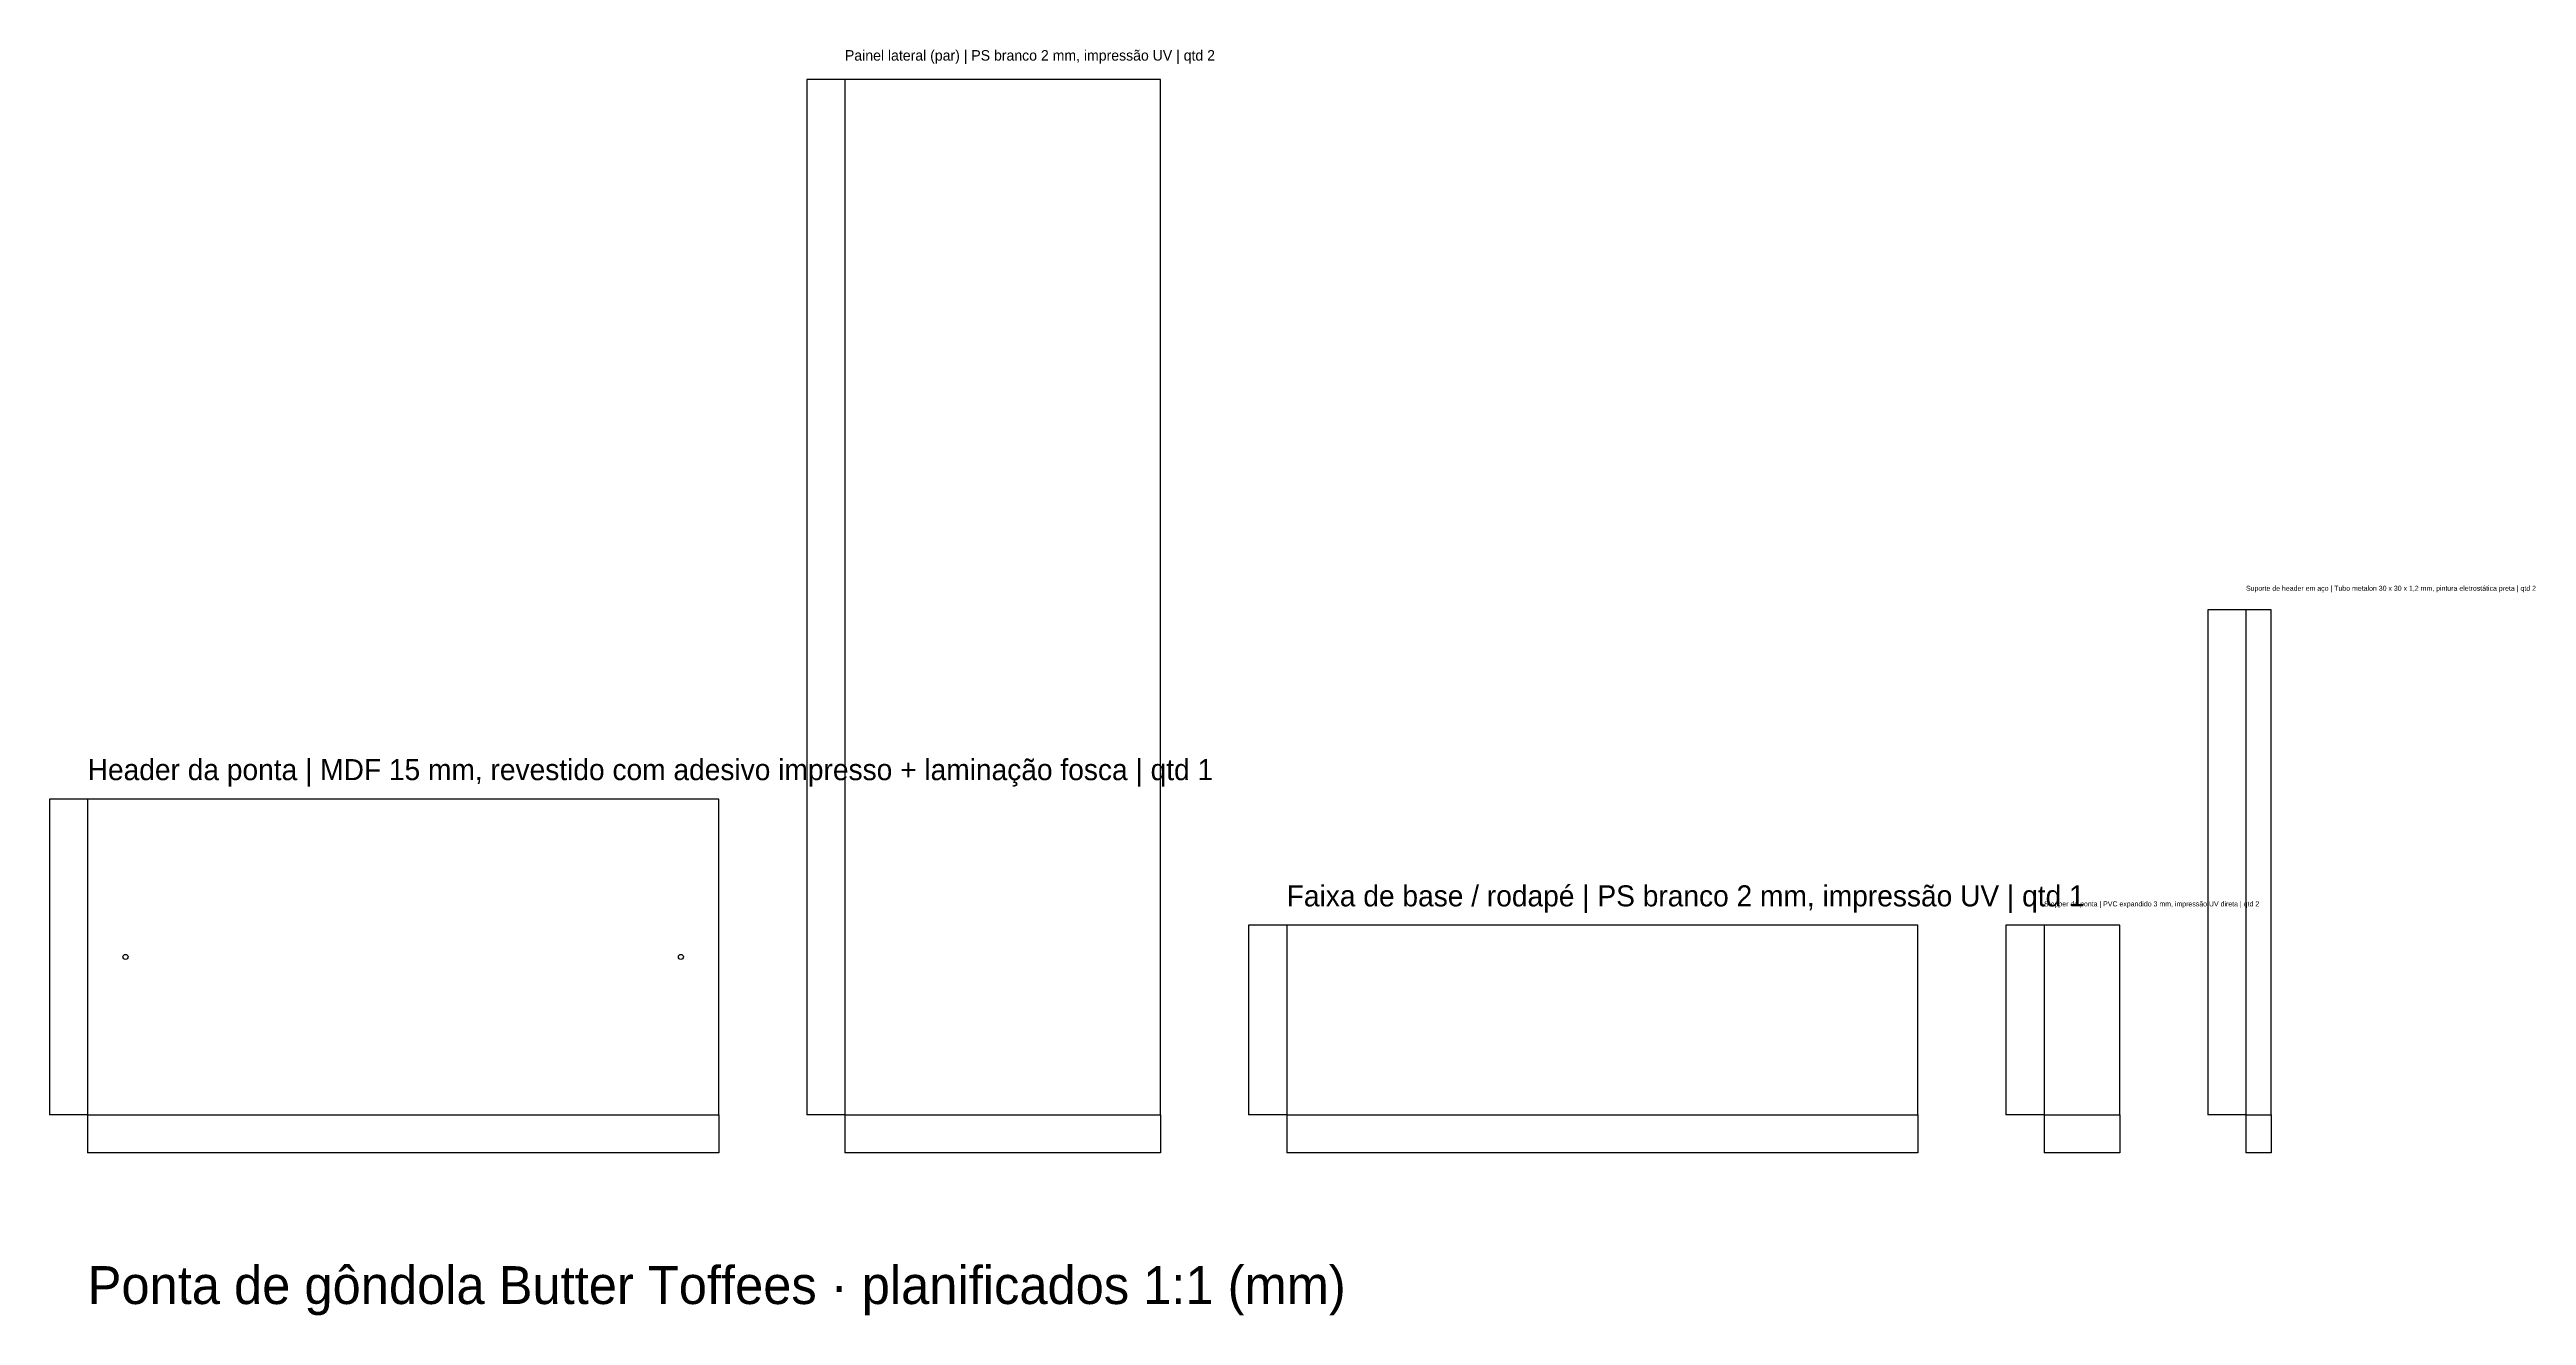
# Model space of a CAD drawing. Header units: millimetres. Extents: x -60 to 3864, y -318 to 1688.
import ezdxf

# ---------------------------------------------------------------- set-up
doc = ezdxf.new("R2010")
doc.units = ezdxf.units.MM
for name, color, linetype in [('CORTE', 1, 'CONTINUOUS'), ('COTA', 8, 'CONTINUOUS'), ('FURO', 3, 'CONTINUOUS'), ('TEXTO', 7, 'CONTINUOUS')]:
    doc.layers.add(name, color=color, linetype=linetype)
doc.styles.add('OpenSansCondensed-Light', font='OpenSansCondensed-Light.ttf')
doc.dimstyles.new('EZDXF', dxfattribs={"dimtxt": 0.25, "dimasz": 0.175, "dimexe": 0.375, "dimexo": 0.125, "dimgap": 0.1, "dimtad": 1, "dimlfac": 100, "dimzin": 12, "dimdsep": 46, "dimtxsty": 'OpenSansCondensed-Light', "dimblk": 'ARCHTICK', "dimcen": 2.5, "dimazin": 3, "dimtfac": 0.5, "dimtmove": 2, "dimatfit": 3})

# ---------------------------------------------------------------- blocks, each defined once
blk = doc.blocks.new('_ARCHTICK')
at = {"color": 0, "linetype": 'BYBLOCK', "const_width": 0.15}
blk.add_lwpolyline([(-0.5, -0.5), (0.5, 0.5)], dxfattribs=at)

msp = doc.modelspace()

# ---------------------------------------------------------------- linework, layer by layer
at = {"layer": 'CORTE'}
for points in [[(1200, 0), (1700, 0), (1700, 1640), (1200, 1640)], [(3420, 0), (3460, 0), (3460, 800), (3420, 800)], [(0, 0), (1000, 0), (1000, 500), (0, 500)], [(1900, 0), (2900, 0), (2900, 300), (1900, 300)], [(3100, 0), (3220, 0), (3220, 300), (3100, 300)]]:
    msp.add_lwpolyline(points, close=True, dxfattribs=at)
at = {"layer": 'FURO'}
for centre in [(60, 250), (940, 250)]:
    msp.add_circle(centre, 4, dxfattribs=at)

# ---------------------------------------------------------------- texts
at = {"layer": 'TEXTO'}
for s, height, p in [('Painel lateral (par) | PS branco 2 mm, impressão UV | qtd 2', 16.6666667, (1200, 1670)), ('Suporte de header em aço | Tubo metalon 30 x 30 x 1,2 mm, pintura eletrostática preta | qtd 2', 8, (3420, 830)), ('Header da ponta | MDF 15 mm, revestido com adesivo impresso + laminação fosca | qtd 1', 33.3333333, (0, 530)), ('Faixa de base / rodapé | PS branco 2 mm, impressão UV | qtd 1', 33.3333333, (1900, 330)), ('Stopper de ponta | PVC expandido 3 mm, impressão UV direta | qtd 2', 8, (3100, 330)), ('Ponta de gôndola Butter Toffees · planificados 1:1 (mm)', 60, (0, -300))]:
    msp.add_text(s, height=height, dxfattribs=at).set_placement(p)

# ---------------------------------------------------------------- dimensions: what is measured, and where the dimension line sits
at = {"layer": 'COTA'}
for base, p1, p2 in [((1140, 0), (1200, 0), (1200, 1640)), ((3360, 0), (3420, 0), (3420, 800)), ((-60, 0), (0, 0), (0, 500)), ((1840, 0), (1900, 0), (1900, 300)), ((3040, 0), (3100, 0), (3100, 300))]:
    msp.add_linear_dim(base=base, p1=p1, p2=p2, angle=90, dimstyle='EZDXF', dxfattribs=at).render()
for base, p1, p2 in [((0, -60), (0, 0), (1000, 0)), ((1200, -60), (1200, 0), (1700, 0)), ((1900, -60), (1900, 0), (2900, 0)), ((3100, -60), (3100, 0), (3220, 0)), ((3420, -60), (3420, 0), (3460, 0))]:
    msp.add_linear_dim(base=base, p1=p1, p2=p2, dimstyle='EZDXF', dxfattribs=at).render()

doc.saveas('drawing.dxf')
